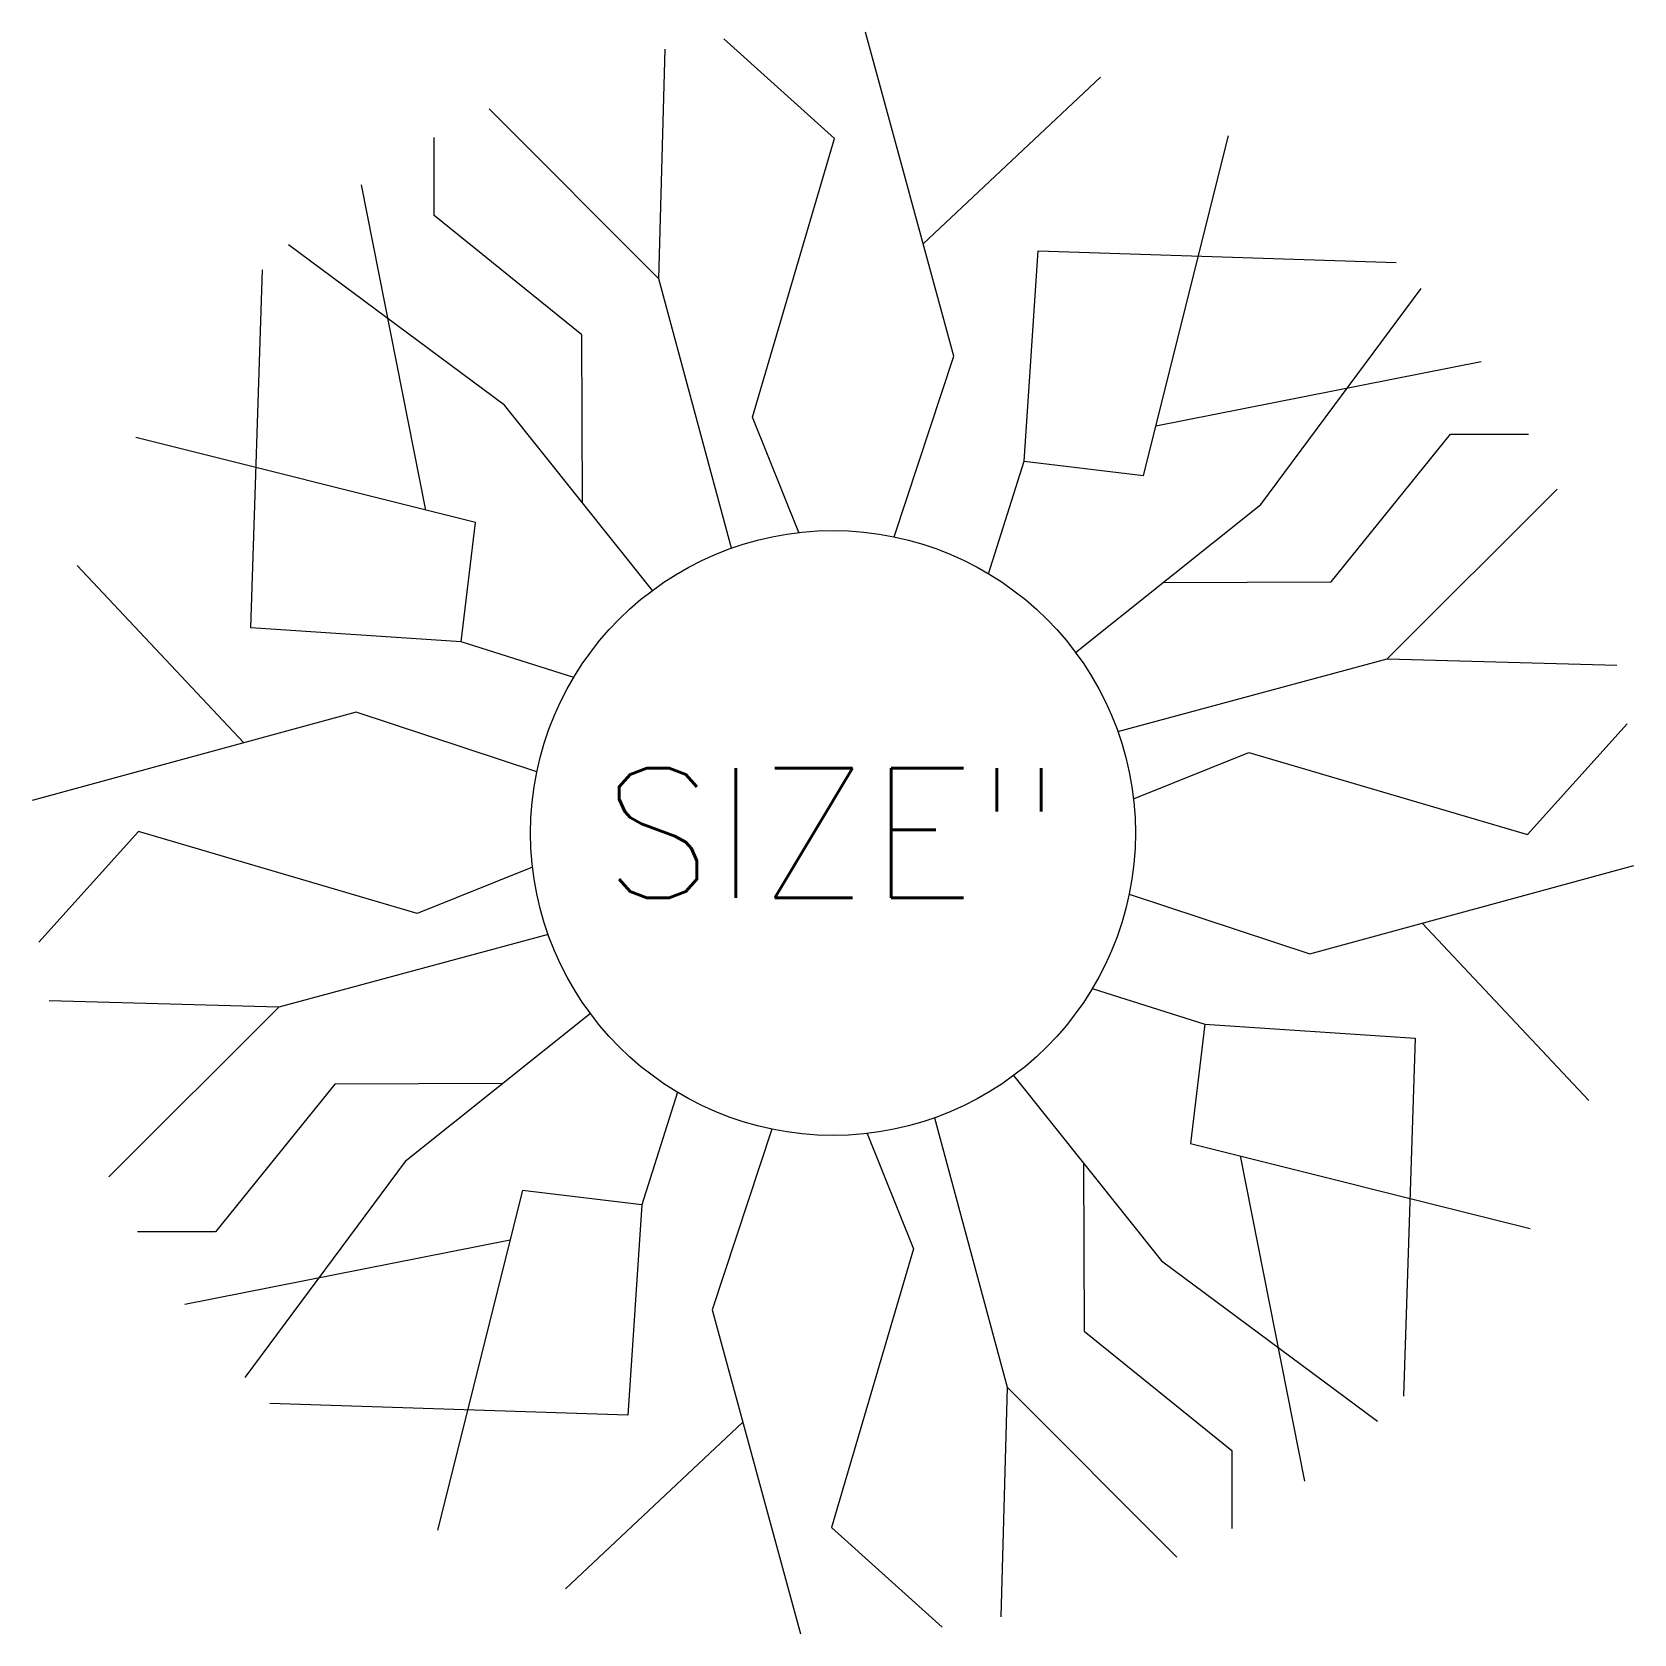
# Model space of a CAD drawing. Extents: x -4.64 to 4.64, y -4.64 to 4.64.
import ezdxf
from ezdxf.enums import TextEntityAlignment as Align

# ---------------------------------------------------------------- set-up
doc = ezdxf.new("R2010")
doc.units = 0
doc.header["$MEASUREMENT"] = 0
doc.styles.add('ROMANS', font='romans.shx', dxfattribs={"height": 15})

msp = doc.modelspace()

# ---------------------------------------------------------------- linework, layer by layer
for p, q in [((0.6998, 2.7603), (0.1884, 4.635)), ((0.0089, 4.0198), (-0.6311, 4.5957)), ((-1.0071, 3.2073), (-0.9721, 4.5359)), ((0.5225, 3.4101), (1.5477, 4.373)), ((-1.0071, 3.2073), (-1.9902, 4.1902)), ((-2.3075, 3.5729), (-2.3075, 4.0242)), ((-0.4656, 2.4064), (0.0089, 4.0198)), ((1.797, 2.0696), (2.2884, 4.0351)), ((-2.3564, 1.8687), (-2.7285, 3.7516)), ((-1.4541, 2.8822), (-2.3075, 3.5729)), ((-1.9011, 2.4759), (-3.1511, 3.4043)), ((1.1061, 2.1509), (1.1874, 3.3698)), ((1.1874, 3.3698), (3.2594, 3.3007)), ((-3.3698, 1.1874), (-3.3007, 3.2594)), ((-0.5871, 1.6486), (-1.0071, 3.2073)), ((2.4759, 1.9011), (3.4043, 3.1511)), ((-1.4499, 1.9105), (-1.4541, 2.8822)), ((0.354, 1.7138), (0.6998, 2.7603)), ((1.8687, 2.3564), (3.7516, 2.7285)), ((-1.0453, 1.4035), (-1.9011, 2.4759)), ((-0.1969, 1.7389), (-0.4656, 2.4064)), ((-2.0696, 1.797), (-4.0351, 2.2884)), ((2.8822, 1.4541), (3.5729, 2.3075)), ((3.5729, 2.3075), (4.0242, 2.3075)), ((0.9008, 1.5003), (1.1061, 2.1509)), ((1.1061, 2.1509), (1.797, 2.0696)), ((3.2073, 1.0071), (4.1902, 1.9902)), ((1.4035, 1.0453), (2.4759, 1.9011)), ((-2.1509, 1.1061), (-2.0696, 1.797)), ((-3.4101, 0.5225), (-4.373, 1.5477)), ((1.9105, 1.4499), (2.8822, 1.4541)), ((-2.1509, 1.1061), (-3.3698, 1.1874)), ((-1.5003, 0.9008), (-2.1509, 1.1061)), ((1.6486, 0.5871), (3.2073, 1.0071)), ((3.2073, 1.0071), (4.5359, 0.9721)), ((-2.7603, 0.6998), (-4.635, 0.1884)), ((-1.7138, 0.354), (-2.7603, 0.6998)), ((4.0198, -0.0089), (4.5957, 0.6311)), ((1.7389, 0.1969), (2.4064, 0.4656)), ((2.4064, 0.4656), (4.0198, -0.0089)), ((-4.0198, 0.0089), (-4.5957, -0.6311)), ((-2.4064, -0.4656), (-4.0198, 0.0089)), ((-1.7389, -0.1969), (-2.4064, -0.4656)), ((2.7603, -0.6998), (4.635, -0.1884)), ((1.7138, -0.354), (2.7603, -0.6998)), ((3.4101, -0.5225), (4.373, -1.5477)), ((-1.6486, -0.5871), (-3.2073, -1.0071)), ((1.5003, -0.9008), (2.1509, -1.1061)), ((-3.2073, -1.0071), (-4.5359, -0.9721)), ((-3.2073, -1.0071), (-4.1902, -1.9902)), ((-1.4035, -1.0453), (-2.4759, -1.9011)), ((2.1509, -1.1061), (2.0696, -1.797)), ((2.1509, -1.1061), (3.3698, -1.1874)), ((3.3698, -1.1874), (3.3007, -3.2594)), ((-2.8822, -1.4541), (-3.5729, -2.3075)), ((-1.9105, -1.4499), (-2.8822, -1.4541)), ((1.0453, -1.4035), (1.9011, -2.4759)), ((-0.9008, -1.5003), (-1.1061, -2.1509)), ((0.5871, -1.6486), (1.0071, -3.2073)), ((-0.354, -1.7138), (-0.6998, -2.7603)), ((0.1969, -1.7389), (0.4656, -2.4064)), ((2.0696, -1.797), (4.0351, -2.2884)), ((-2.4759, -1.9011), (-3.4043, -3.1511)), ((1.4499, -1.9105), (1.4541, -2.8822)), ((2.3564, -1.8687), (2.7285, -3.7516)), ((-1.797, -2.0696), (-2.2884, -4.0351)), ((-1.1061, -2.1509), (-1.797, -2.0696)), ((-1.1061, -2.1509), (-1.1874, -3.3698)), ((-3.5729, -2.3075), (-4.0242, -2.3075)), ((-1.8687, -2.3564), (-3.7516, -2.7285)), ((0.4656, -2.4064), (-0.0089, -4.0198)), ((1.9011, -2.4759), (3.1511, -3.4043)), ((-0.6998, -2.7603), (-0.1884, -4.635)), ((1.4541, -2.8822), (2.3075, -3.5729)), ((1.0071, -3.2073), (0.9721, -4.5359)), ((1.0071, -3.2073), (1.9902, -4.1902)), ((-1.1874, -3.3698), (-3.2594, -3.3007)), ((-0.5225, -3.4101), (-1.5477, -4.373)), ((2.3075, -3.5729), (2.3075, -4.0242)), ((-0.0089, -4.0198), (0.6311, -4.5957))]:
    msp.add_line(p, q)
msp.add_circle((0, 0), 1.75)

# ---------------------------------------------------------------- texts
at = {"color": 0, "style": 'ROMANS'}
msp.add_attdef('SIZE"', text='', height=0.75, dxfattribs=at).set_placement((0, 0), align=Align.MIDDLE)

doc.saveas('drawing.dxf')
